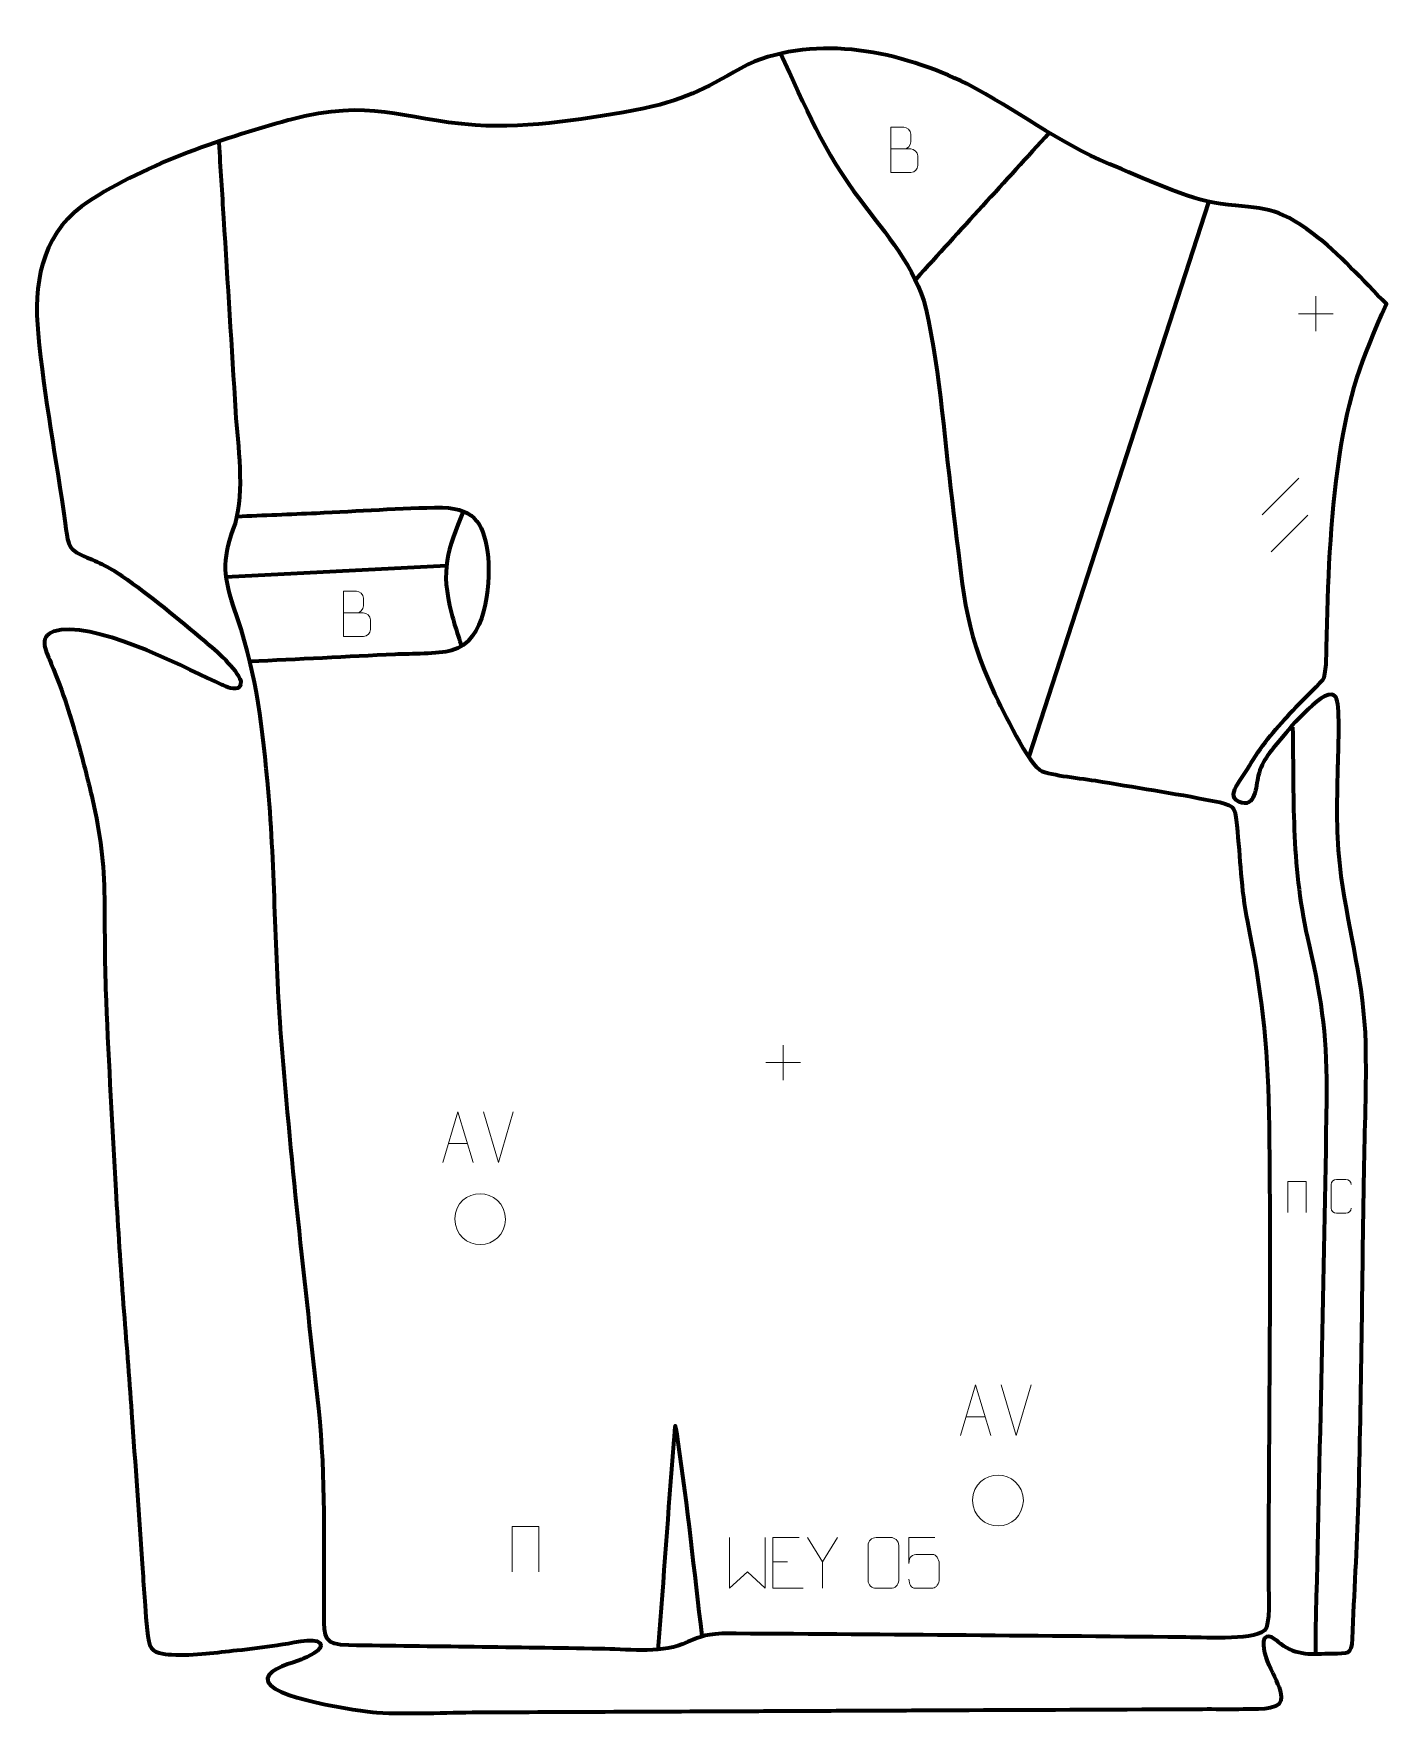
# Model space of a CAD drawing. Header units: millimetres. Extents: x 990 to 1656, y -19 to 809.
import ezdxf

# ---------------------------------------------------------------- set-up
doc = ezdxf.new("R2010")
doc.units = ezdxf.units.MM
doc.header["$MEASUREMENT"] = 0
doc.layers.add('layer 2', color=7, linetype='Continuous')
doc.layers.add('layer 3', color=7, linetype='Continuous')

msp = doc.modelspace()

# ---------------------------------------------------------------- linework, layer by layer
at = {"layer": 'layer 2', "color": 142, "lineweight": 158}
for points, knots in [([(1357.6798, 799.5399), (1370.4217, 772.3975), (1378.901, 750.9203), (1397.4045, 726.5351), (1397.4045, 726.5351), (1409.5328, 710.5548), (1424.7012, 693.2913), (1429.471, 673.4244), (1429.471, 673.4244), (1436.8043, 640.7588), (1438.8498, 605.725), (1443.1861, 572.3886), (1443.1861, 572.3886), (1447.5891, 537.962), (1447.8427, 516.125), (1463.3914, 483.6932), (1463.3914, 483.6932), (1466.824, 476.613), (1480.4793, 447.775), (1486.657, 445.5442), (1486.657, 445.5442), (1494.3846, 442.9375), (1507.7815, 441.8451), (1516.4558, 440.3348), (1516.4558, 440.3348), (1535.5713, 437.0477), (1555.3692, 434.1636), (1574.2878, 430.1878), (1574.2878, 430.1878), (1582.2996, 428.3994), (1581.5607, 427.0115), (1582.6186, 418.8905), (1582.6186, 418.8905), (1584.516, 402.4101), (1584.4898, 387.8591), (1587.9227, 371.2905), (1587.9227, 371.2905), (1594.7129, 338.1775), (1597.8284, 311.1562), (1598.4458, 277.3324), (1598.4458, 277.3324), (1599.6984, 199.9603), (1598.2454, 122.3754), (1598.272, 44.9597), (1598.272, 44.9597), (1598.3196, 40.6865), (1599.2245, 24.7605), (1596.3188, 22.2327), (1596.3188, 22.2327), (1589.6875, 17.1571), (1565.0205, 18.9338), (1555.7206, 19.0037), (1555.7206, 19.0037), (1480.1335, 19.5747), (1404.548, 20.4936), (1328.9589, 20.7576), (1328.9589, 20.7576), (1319.5738, 20.3391), (1317.6325, 18.8873), (1309.5736, 15.505), (1309.5736, 15.505), (1298.0612, 10.9378), (1281.4596, 13.0797), (1268.9554, 13.2763), (1268.9554, 13.2763), (1227.7184, 13.9203), (1186.4795, 14.4464), (1145.241, 14.9973), (1145.241, 14.9973), (1132.8509, 15.1629), (1133.3011, 18.7924), (1133.1473, 29.9094), (1133.1473, 29.9094), (1132.885, 64.4227), (1134.1903, 97.0137), (1130.4429, 131.5596), (1130.4429, 131.5596), (1123.7249, 193.6146), (1116.3774, 256.2598), (1111.6875, 318.4685), (1111.6875, 318.4685), (1108.6074, 359.325), (1109.1017, 399.8263), (1105.2001, 440.83), (1105.2001, 440.83), (1102.1486, 473.1595), (1099.2834, 495.6569), (1088.5249, 526.691), (1088.5249, 526.691), (1083.0669, 543.5555), (1083.2081, 550.9409), (1089.3823, 567.5147), (1089.3823, 567.5147), (1094.218, 583.8852), (1090.6998, 605.4477), (1089.6388, 622.5659), (1089.6388, 622.5659), (1087.6696, 654.3349), (1085.6948, 686.1035), (1083.7199, 717.8721), (1083.7199, 717.8721), (1082.9497, 730.2618), (1082.1795, 742.6516), (1081.4095, 755.0414)], [0, 0, 0, 0, 0.03703704, 0.03703704, 0.03703704, 0.03703704, 0.07407407, 0.07407407, 0.07407407, 0.07407407, 0.11111111, 0.11111111, 0.11111111, 0.11111111, 0.14814815, 0.14814815, 0.14814815, 0.14814815, 0.18518519, 0.18518519, 0.18518519, 0.18518519, 0.22222222, 0.22222222, 0.22222222, 0.22222222, 0.25925926, 0.25925926, 0.25925926, 0.25925926, 0.2962963, 0.2962963, 0.2962963, 0.2962963, 0.33333333, 0.33333333, 0.33333333, 0.33333333, 0.37037037, 0.37037037, 0.37037037, 0.37037037, 0.40740741, 0.40740741, 0.40740741, 0.40740741, 0.44444444, 0.44444444, 0.44444444, 0.44444444, 0.48148148, 0.48148148, 0.48148148, 0.48148148, 0.51851852, 0.51851852, 0.51851852, 0.51851852, 0.55555556, 0.55555556, 0.55555556, 0.55555556, 0.59259259, 0.59259259, 0.59259259, 0.59259259, 0.62962963, 0.62962963, 0.62962963, 0.62962963, 0.66666667, 0.66666667, 0.66666667, 0.66666667, 0.7037037, 0.7037037, 0.7037037, 0.7037037, 0.74074074, 0.74074074, 0.74074074, 0.74074074, 0.77777778, 0.77777778, 0.77777778, 0.77777778, 0.81481481, 0.81481481, 0.81481481, 0.81481481, 0.85185185, 0.85185185, 0.85185185, 0.85185185, 0.88888889, 0.88888889, 0.88888889, 0.88888889, 0.92592593, 0.92592593, 0.92592593, 0.92592593, 1, 1, 1, 1]), ([(1090.2811, 571.0364), (1103.0238, 571.5866), (1116.5446, 572.1158), (1129.2868, 572.6782), (1129.2868, 572.6782), (1149.8461, 573.5855), (1170.8176, 575.2626), (1191.3529, 575.3757), (1191.3529, 575.3757), (1208.2738, 574.6903), (1212.2115, 566.4991), (1213.8547, 550.7788), (1213.8547, 550.7788), (1214.8291, 536.4996), (1212.9589, 509.3499), (1195.9373, 504.976), (1195.9373, 504.976), (1188.7966, 503.1411), (1176.0298, 503.3972), (1168.1286, 503.0174), (1168.1286, 503.0174), (1144.7033, 501.8912), (1119.9813, 500.6457), (1096.5577, 499.4848)], [0, 0, 0, 0, 0.14285714, 0.14285714, 0.14285714, 0.14285714, 0.28571429, 0.28571429, 0.28571429, 0.28571429, 0.42857143, 0.42857143, 0.42857143, 0.42857143, 0.57142857, 0.57142857, 0.57142857, 0.57142857, 0.71428571, 0.71428571, 0.71428571, 0.71428571, 1, 1, 1, 1]), ([(1201.7688, 573.8046), (1193.7424, 554.1047), (1190.2917, 544.8361), (1195.8508, 523.2108), (1195.8508, 523.2108), (1196.8083, 519.4856), (1197.9566, 515.8288), (1199.1313, 512.1681), (1199.1313, 512.1681), (1199.7303, 510.3243), (1200.3123, 508.4895), (1200.8757, 506.6343)], [0, 0, 0, 0, 0.25, 0.25, 0.25, 0.25, 0.5, 0.5, 0.5, 0.5, 1, 1, 1, 1]), ([(1610.1861, 467.2755), (1610.81, 428.7893), (1609.3588, 398.1284), (1618.251, 359.8885), (1618.251, 359.8885), (1624.911, 331.0739), (1627.2018, 313.0703), (1626.8175, 283.3965), (1626.8175, 283.3965), (1625.6433, 196.3928), (1623.3248, 109.4965), (1621.489, 22.5169), (1621.489, 22.5169), (1621.4083, 18.6942), (1621.3625, 14.8847), (1621.3652, 11.0611)], [0, 0, 0, 0, 0.2, 0.2, 0.2, 0.2, 0.4, 0.4, 0.4, 0.4, 0.6, 0.6, 0.6, 0.6, 1, 1, 1, 1]), ([(1319.3436, 19.6364), (1315.4326, 51.354), (1312.1866, 83.5235), (1307.5495, 115.103), (1307.5495, 115.103), (1305.7157, 127.5913), (1306.0462, 124.3447), (1305.2329, 114.2659), (1305.2329, 114.2659), (1302.557, 81.106), (1300.2483, 47.9085), (1297.7024, 14.7385), (1297.7024, 14.7385), (1297.7024, 14.7385), (1297.556, 12.8443), (1297.556, 12.8443)], [0, 0, 0, 0, 0.2, 0.2, 0.2, 0.2, 0.4, 0.4, 0.4, 0.4, 0.6, 0.6, 0.6, 0.6, 1, 1, 1, 1])]:
    msp.add_open_spline(points, degree=3, knots=knots, dxfattribs=at)
at = {"layer": 'layer 2', "color": 142, "lineweight": 9}
for points, knots in [([(1412.2644, 751.9934), (1415.5239, 751.9938), (1418.7838, 751.9938), (1422.044, 751.9934), (1422.044, 751.9934), (1423.8136, 751.9779), (1425.5368, 750.4226), (1425.5368, 748.5866), (1425.5368, 748.5866), (1425.5365, 747.5756), (1425.5365, 744.8439), (1425.5368, 743.8326), (1425.5368, 743.8326), (1425.5526, 742.1683), (1424.1711, 740.3642), (1422.0915, 740.3793), (1422.0915, 740.3793), (1418.8309, 740.3797), (1415.5707, 740.3797), (1412.3108, 740.3793), (1412.3108, 740.3793), (1412.3108, 747.831), (1412.3108, 755.2822), (1412.3108, 762.7332), (1412.3108, 762.7332), (1414.4373, 762.7332), (1416.5641, 762.7332), (1418.6909, 762.7332), (1418.6909, 762.7332), (1420.1966, 762.749), (1422.075, 761.0375), (1422.0908, 759.2795), (1422.0908, 759.2795), (1422.0904, 757.4287), (1422.0904, 757.2979), (1422.0908, 755.4467), (1422.0908, 755.4467), (1422.1063, 753.5959), (1420.445, 751.9779), (1418.6444, 751.9934)], [0, 0, 0, 0, 0.09090909, 0.09090909, 0.09090909, 0.09090909, 0.18181818, 0.18181818, 0.18181818, 0.18181818, 0.27272727, 0.27272727, 0.27272727, 0.27272727, 0.36363636, 0.36363636, 0.36363636, 0.36363636, 0.45454545, 0.45454545, 0.45454545, 0.45454545, 0.54545455, 0.54545455, 0.54545455, 0.54545455, 0.63636364, 0.63636364, 0.63636364, 0.63636364, 0.72727273, 0.72727273, 0.72727273, 0.72727273, 0.81818182, 0.81818182, 0.81818182, 0.81818182, 1, 1, 1, 1]), ([(1142.614, 523.4786), (1145.8735, 523.479), (1149.1334, 523.479), (1152.3936, 523.4786), (1152.3936, 523.4786), (1154.1633, 523.4632), (1155.8864, 521.9079), (1155.8864, 520.0718), (1155.8864, 520.0718), (1155.8861, 519.0609), (1155.8861, 516.3291), (1155.8864, 515.3178), (1155.8864, 515.3178), (1155.9023, 513.6535), (1154.5208, 511.8494), (1152.4411, 511.8645), (1152.4411, 511.8645), (1149.1806, 511.8649), (1145.9203, 511.8649), (1142.6605, 511.8645), (1142.6605, 511.8645), (1142.6605, 519.3162), (1142.6605, 526.7675), (1142.6605, 534.2184), (1142.6605, 534.2184), (1144.7869, 534.2184), (1146.9137, 534.2184), (1149.0405, 534.2184), (1149.0405, 534.2184), (1150.5462, 534.2342), (1152.4246, 532.5227), (1152.4404, 530.7648), (1152.4404, 530.7648), (1152.4401, 528.9139), (1152.4401, 528.7831), (1152.4404, 526.9319), (1152.4404, 526.9319), (1152.4559, 525.0811), (1150.7947, 523.4632), (1148.9941, 523.4786)], [0, 0, 0, 0, 0.09090909, 0.09090909, 0.09090909, 0.09090909, 0.18181818, 0.18181818, 0.18181818, 0.18181818, 0.27272727, 0.27272727, 0.27272727, 0.27272727, 0.36363636, 0.36363636, 0.36363636, 0.36363636, 0.45454545, 0.45454545, 0.45454545, 0.45454545, 0.54545455, 0.54545455, 0.54545455, 0.54545455, 0.63636364, 0.63636364, 0.63636364, 0.63636364, 0.72727273, 0.72727273, 0.72727273, 0.72727273, 0.81818182, 0.81818182, 0.81818182, 0.81818182, 1, 1, 1, 1]), ([(1191.5787, 252.8283), (1191.5787, 252.8283), (1198.9508, 277.7858), (1198.9508, 277.7858), (1198.9508, 277.7858), (1198.9508, 277.7858), (1206.522, 252.8283), (1206.522, 252.8283)], [0, 0, 0, 0, 0.33333333, 0.33333333, 0.33333333, 0.33333333, 1, 1, 1, 1]), ([(1607.8718, 228.1847), (1607.8718, 228.1847), (1607.8718, 243.4067), (1607.8718, 243.4067), (1607.8718, 243.4067), (1607.8718, 243.4067), (1616.8063, 243.4067), (1616.8063, 243.4067), (1616.8063, 243.4067), (1616.8063, 243.4067), (1616.8063, 228.1847), (1616.8063, 228.1847)], [0, 0, 0, 0, 0.25, 0.25, 0.25, 0.25, 0.5, 0.5, 0.5, 0.5, 1, 1, 1, 1]), ([(1639.0507, 230.3681), (1638.9574, 228.8171), (1637.8378, 227.8293), (1636.404, 227.8221), (1636.404, 227.8221), (1634.8473, 227.8224), (1633.2906, 227.8224), (1631.7341, 227.8221), (1631.7341, 227.8221), (1630.449, 227.7518), (1629.1325, 229.0098), (1629.14, 230.3565), (1629.14, 230.3565), (1629.1402, 234.2084), (1629.1402, 238.0601), (1629.14, 241.9116), (1629.14, 241.9116), (1629.1428, 243.3389), (1630.3089, 244.4867), (1631.7457, 244.4776), (1631.7457, 244.4776), (1633.2983, 244.4776), (1634.8512, 244.4776), (1636.404, 244.4776), (1636.404, 244.4776), (1637.7035, 244.5013), (1639.0329, 243.5056), (1639.0507, 241.8783)], [0, 0, 0, 0, 0.125, 0.125, 0.125, 0.125, 0.25, 0.25, 0.25, 0.25, 0.375, 0.375, 0.375, 0.375, 0.5, 0.5, 0.5, 0.5, 0.625, 0.625, 0.625, 0.625, 0.75, 0.75, 0.75, 0.75, 1, 1, 1, 1]), ([(1197.4541, 225.0237), (1197.5383, 232.9302), (1203.8179, 237.5094), (1209.9561, 237.394), (1209.9561, 237.394), (1216.0944, 237.5094), (1222.3739, 232.6713), (1222.4581, 224.7649), (1222.4581, 224.7649), (1222.0173, 217.2288), (1216.7285, 212.4296), (1209.9561, 212.3946), (1209.9561, 212.3946), (1203.8179, 212.2791), (1197.5383, 217.1172), (1197.4541, 225.0237)], [0, 0, 0, 0, 0.2, 0.2, 0.2, 0.2, 0.4, 0.4, 0.4, 0.4, 0.6, 0.6, 0.6, 0.6, 1, 1, 1, 1]), ([(1446.6453, 118.3037), (1446.6453, 118.3037), (1454.0175, 143.2612), (1454.0175, 143.2612), (1454.0175, 143.2612), (1454.0175, 143.2612), (1461.5887, 118.3037), (1461.5887, 118.3037)], [0, 0, 0, 0, 0.33333333, 0.33333333, 0.33333333, 0.33333333, 1, 1, 1, 1]), ([(1452.5532, 86.4479), (1452.6374, 94.3544), (1458.9169, 98.9337), (1465.0552, 98.8182), (1465.0552, 98.8182), (1471.1934, 98.9337), (1477.473, 94.0956), (1477.5572, 86.1891), (1477.5572, 86.1891), (1477.1163, 78.653), (1471.8276, 73.8538), (1465.0552, 73.8188), (1465.0552, 73.8188), (1458.9169, 73.7033), (1452.6374, 78.5414), (1452.5532, 86.4479)], [0, 0, 0, 0, 0.2, 0.2, 0.2, 0.2, 0.4, 0.4, 0.4, 0.4, 0.6, 0.6, 0.6, 0.6, 1, 1, 1, 1]), ([(1225.6896, 51.1483), (1225.6896, 51.1483), (1225.6896, 73.5022), (1225.6896, 73.5022), (1225.6896, 73.5022), (1225.6896, 73.5022), (1238.81, 73.5022), (1238.81, 73.5022), (1238.81, 73.5022), (1238.81, 73.5022), (1238.81, 51.1483), (1238.81, 51.1483)], [0, 0, 0, 0, 0.25, 0.25, 0.25, 0.25, 0.5, 0.5, 0.5, 0.5, 1, 1, 1, 1]), ([(1332.7502, 68.059), (1332.7502, 68.059), (1332.7502, 43.097), (1332.7502, 43.097), (1332.7502, 43.097), (1332.7502, 43.097), (1341.5943, 51.163), (1341.5943, 51.163), (1341.5943, 51.163), (1341.5943, 51.163), (1350.4381, 43.0976), (1350.4381, 43.0976), (1350.4381, 43.0976), (1350.4381, 43.0976), (1350.4381, 68.059), (1350.4381, 68.059)], [0, 0, 0, 0, 0.2, 0.2, 0.2, 0.2, 0.4, 0.4, 0.4, 0.4, 0.6, 0.6, 0.6, 0.6, 1, 1, 1, 1]), ([(1367.0392, 68.0568), (1367.0392, 68.0568), (1354.1632, 68.0568), (1354.1632, 68.0568), (1354.1632, 68.0568), (1354.1632, 68.0568), (1354.1632, 43.0992), (1354.1632, 43.0992), (1354.1632, 43.0992), (1354.1632, 43.0992), (1369.0314, 43.0992), (1369.0314, 43.0992)], [0, 0, 0, 0, 0.25, 0.25, 0.25, 0.25, 0.5, 0.5, 0.5, 0.5, 1, 1, 1, 1]), ([(1385.9229, 68.0568), (1385.9229, 68.0568), (1378.5993, 56.1562), (1378.5993, 56.1562), (1378.5993, 56.1562), (1378.5993, 56.1562), (1378.6, 43.0992), (1378.6, 43.0992)], [0, 0, 0, 0, 0.33333333, 0.33333333, 0.33333333, 0.33333333, 1, 1, 1, 1]), ([(1405.0235, 68.0793), (1407.39, 68.0793), (1409.7569, 68.0793), (1412.1238, 68.0793), (1412.1238, 68.0793), (1414.1046, 68.1149), (1416.1309, 66.6204), (1416.158, 64.1779), (1416.158, 64.1779), (1416.1576, 58.4196), (1416.1576, 52.6609), (1416.158, 46.9018), (1416.158, 46.9018), (1416.0158, 44.5737), (1414.3092, 43.0912), (1412.1238, 43.0804), (1412.1238, 43.0804), (1409.751, 43.0808), (1407.3782, 43.0808), (1405.0058, 43.0804), (1405.0058, 43.0804), (1403.047, 42.9748), (1401.0403, 44.8631), (1401.0517, 46.8843), (1401.0517, 46.8843), (1401.0521, 52.6659), (1401.0521, 58.447), (1401.0517, 64.2278), (1401.0517, 64.2278), (1401.056, 66.3702), (1402.8333, 68.0929), (1405.0235, 68.0793)], [0, 0, 0, 0, 0.11111111, 0.11111111, 0.11111111, 0.11111111, 0.22222222, 0.22222222, 0.22222222, 0.22222222, 0.33333333, 0.33333333, 0.33333333, 0.33333333, 0.44444444, 0.44444444, 0.44444444, 0.44444444, 0.55555556, 0.55555556, 0.55555556, 0.55555556, 0.66666667, 0.66666667, 0.66666667, 0.66666667, 0.77777778, 0.77777778, 0.77777778, 0.77777778, 1, 1, 1, 1]), ([(1434.0029, 68.0348), (1434.0029, 68.0348), (1421.1492, 68.0348), (1421.1492, 68.0348), (1421.1492, 68.0348), (1421.1495, 63.8035), (1421.1495, 59.5719), (1421.1492, 55.3401), (1421.1492, 55.3401), (1421.1489, 58.6507), (1422.7801, 59.7227), (1425.5926, 59.7832), (1425.5926, 59.7832), (1428.0325, 59.7835), (1430.4725, 59.7835), (1432.9121, 59.7832), (1432.9121, 59.7832), (1434.5621, 59.79), (1436.0373, 57.4091), (1436.0658, 55.3401), (1436.0658, 55.3401), (1436.0655, 52.7523), (1436.0655, 50.1643), (1436.0658, 47.5763), (1436.0658, 47.5763), (1436.1119, 45.6165), (1434.6124, 43.1798), (1432.9861, 43.1214), (1432.9861, 43.1214), (1431.0293, 43.1217), (1426.1336, 43.1217), (1424.1762, 43.1214), (1424.1762, 43.1214), (1422.3305, 43.1125), (1421.2232, 45.0776), (1421.2024, 47.6292)], [0, 0, 0, 0, 0.1, 0.1, 0.1, 0.1, 0.2, 0.2, 0.2, 0.2, 0.3, 0.3, 0.3, 0.3, 0.4, 0.4, 0.4, 0.4, 0.5, 0.5, 0.5, 0.5, 0.6, 0.6, 0.6, 0.6, 0.7, 0.7, 0.7, 0.7, 0.8, 0.8, 0.8, 0.8, 1, 1, 1, 1])]:
    msp.add_open_spline(points, degree=3, knots=knots, dxfattribs=at)
at = {"layer": 'layer 2', "color": 142, "lineweight": 158}
for points in [[(1490.3172, 759.9309), (1468.3757, 735.8758), (1446.4344, 711.8208), (1424.493, 687.7657)], [(1568.6748, 725.7966), (1568.6748, 725.7966), (1480.2103, 452.7608), (1480.2103, 452.7608)], [(1193.3133, 546.5997), (1193.3133, 546.5997), (1084.765, 541.119), (1084.765, 541.119)]]:
    msp.add_open_spline(points, degree=3, dxfattribs=at)
at = {"layer": 'layer 2', "color": 142, "lineweight": 9}
for points in [[(1621.5917, 679.4218), (1621.5917, 679.4218), (1621.5917, 662.2662), (1621.5917, 662.2662)], [(1613.0139, 670.844), (1613.0139, 670.844), (1630.1695, 670.844), (1630.1695, 670.844)], [(1595.1231, 571.8425), (1595.1231, 571.8425), (1613.1692, 589.8886), (1613.1692, 589.8886)], [(1595.1231, 571.8425), (1595.1231, 571.8425), (1613.1692, 589.8886), (1613.1692, 589.8886)], [(1599.6752, 553.5289), (1599.6752, 553.5289), (1617.7213, 571.575), (1617.7213, 571.575)], [(1599.6752, 553.5289), (1599.6752, 553.5289), (1617.7213, 571.575), (1617.7213, 571.575)], [(1359.237, 310.5726), (1359.237, 310.5726), (1359.237, 293.4171), (1359.237, 293.4171)], [(1350.6592, 301.9948), (1350.6592, 301.9948), (1367.8148, 301.9948), (1367.8148, 301.9948)], [(1218.9426, 252.8211), (1218.9426, 252.8211), (1211.6196, 277.7786), (1211.6196, 277.7786)], [(1226.2656, 277.7786), (1226.2656, 277.7786), (1218.9426, 252.8211), (1218.9426, 252.8211)], [(1194.3017, 262.0792), (1194.3017, 262.0792), (1203.799, 262.0792), (1203.799, 262.0792)], [(1474.0092, 118.2964), (1474.0092, 118.2964), (1466.6863, 143.254), (1466.6863, 143.254)], [(1481.3322, 143.254), (1481.3322, 143.254), (1474.0093, 118.2964), (1474.0093, 118.2964)], [(1449.3684, 127.5546), (1449.3684, 127.5546), (1458.8656, 127.5546), (1458.8656, 127.5546)], [(1378.5993, 56.1562), (1378.5993, 56.1562), (1371.2773, 68.0568), (1371.2773, 68.0568)], [(1354.1632, 56.1752), (1354.1632, 56.1752), (1361.3324, 56.1752), (1361.3324, 56.1752)]]:
    msp.add_open_spline(points, degree=3, dxfattribs=at)
at = {"layer": 'layer 3', "color": 242, "lineweight": 158}
msp.add_open_spline([(1631.8355, 481.1654), (1633.626, 476.194), (1632.6847, 454.5489), (1632.5149, 448.0552), (1632.5149, 448.0552), (1632.4804, 446.5966), (1632.443, 445.1381), (1632.4066, 443.6796), (1632.4066, 443.6796), (1631.9657, 425.7949), (1631.7418, 411.7748), (1634.124, 393.8562), (1634.124, 393.8562), (1638.0242, 365.4382), (1645.5079, 340.72), (1646.1929, 311.4558), (1646.1929, 311.4558), (1646.6809, 290.6087), (1645.7121, 268.8775), (1645.3615, 247.9332), (1645.3615, 247.9332), (1644.4573, 193.6821), (1644.09, 139.2277), (1642.6168, 85.0109), (1642.6168, 85.0109), (1641.9338, 62.7093), (1640.4919, 40.5172), (1639.6579, 18.25), (1639.6579, 18.25), (1639.2175, 10.0764), (1637.5724, 11.1631), (1629.6097, 11.0036), (1629.6097, 11.0036), (1620.2234, 10.7522), (1611.9912, 9.6831), (1604.1679, 15.837), (1604.1679, 15.837), (1602.1269, 17.4424), (1597.0703, 22.5414), (1595.9726, 17.0799), (1595.9726, 17.0799), (1594.9569, 6.8047), (1605.9011, -4.6746), (1604.5452, -11.9532), (1604.5452, -11.9532), (1603.5968, -17.0452), (1590.1409, -16.3044), (1585.8342, -16.3651), (1585.8342, -16.3651), (1579.9144, -16.4485), (1573.9902, -16.3643), (1568.0694, -16.3679), (1568.0694, -16.3679), (1562.0398, -16.395), (1556.0103, -16.4221), (1549.9807, -16.4492), (1549.9807, -16.4492), (1512.2168, -16.6187), (1474.4528, -16.7883), (1436.6889, -16.9578), (1436.6889, -16.9578), (1430.3419, -16.9863), (1423.995, -17.0149), (1417.6481, -17.0434), (1417.6481, -17.0434), (1411.6186, -17.0705), (1405.5891, -17.0975), (1399.5595, -17.1246), (1399.5595, -17.1246), (1386.8657, -17.1816), (1374.172, -17.2386), (1361.4782, -17.2956), (1361.4782, -17.2956), (1355.1314, -17.3241), (1348.7845, -17.3526), (1342.4375, -17.381), (1342.4375, -17.381), (1298.0094, -17.5805), (1253.5812, -17.7801), (1209.1529, -17.9795), (1209.1529, -17.9795), (1192.8321, -18.085), (1175.0765, -19.0257), (1158.9247, -18.0834), (1158.9247, -18.0834), (1151.4159, -17.4371), (1103.9688, -10.9466), (1105.1472, -1.3559), (1105.1472, -1.3559), (1105.7218, 3.3205), (1118.0791, 6.5093), (1121.9886, 8.0698), (1121.9886, 8.0698), (1123.8908, 8.8291), (1133.541, 12.812), (1131.0797, 16.1933), (1131.0797, 16.1933), (1128.9797, 19.0783), (1114.6358, 15.7299), (1110.8807, 15.1567), (1110.8807, 15.1567), (1110.8807, 15.1567), (1109.9433, 15.0198), (1109.9433, 15.0198), (1109.9433, 15.0198), (1103.3879, 14.0624), (1096.8108, 13.2666), (1090.2231, 12.5662), (1090.2231, 12.5662), (1085.1434, 12.0182), (1080.0613, 11.4217), (1074.9706, 10.9896), (1074.9706, 10.9896), (1069.3961, 10.4946), (1063.5437, 10.0193), (1057.9607, 10.3973), (1057.9607, 10.3973), (1054.389, 10.6391), (1048.8205, 10.9534), (1047.3294, 14.8751), (1047.3294, 14.8751), (1045.8444, 19.3261), (1045.1023, 31.6556), (1044.7463, 36.6675), (1044.7463, 36.6675), (1044.3651, 42.0414), (1043.9903, 47.4157), (1043.6208, 52.7905), (1043.6208, 52.7905), (1041.8563, 78.4416), (1040.0804, 104.0919), (1038.272, 129.7399), (1038.272, 129.7399), (1037.0124, 147.4924), (1035.5713, 165.2286), (1034.1963, 182.9721), (1034.1963, 182.9721), (1032.7778, 201.6309), (1031.5697, 220.2979), (1030.4921, 238.9793), (1030.4921, 238.9793), (1028.7035, 270.0477), (1027.0596, 301.1226), (1025.6858, 332.2123), (1025.6858, 332.2123), (1025.0076, 349.1148), (1025.0377, 365.9725), (1024.9062, 382.8811), (1024.9062, 382.8811), (1024.6885, 400.0967), (1022.8882, 414.7989), (1019.0153, 431.5474), (1019.0153, 431.5474), (1018.0199, 435.8317), (1016.9809, 440.0969), (1015.8887, 444.3576), (1015.8887, 444.3576), (1013.006, 455.5779), (1009.9502, 466.796), (1006.4024, 477.8256), (1006.4024, 477.8256), (1004.1108, 484.8972), (1001.638, 491.4832), (998.7325, 498.3242), (998.7325, 498.3242), (996.4151, 503.7804), (991.888, 511.7065), (999.8871, 514.2847), (999.8871, 514.2847), (1018.5179, 520.2896), (1061.8192, 497.9957), (1079.3827, 489.6245), (1079.3827, 489.6245), (1081.1264, 488.7992), (1082.8621, 488.0152), (1084.6313, 487.2463), (1084.6313, 487.2463), (1087.4822, 486.0392), (1092.5416, 484.7612), (1092.0158, 489.8355), (1092.0158, 489.8355), (1090.2186, 495.9746), (1079.5508, 505.1302), (1074.3457, 509.5287), (1074.3457, 509.5287), (1061.5753, 520.3203), (1047.0923, 532.246), (1033.6279, 541.6513), (1033.6279, 541.6513), (1026.6011, 546.5597), (1021.1402, 548.7477), (1013.3811, 552.0163), (1013.3811, 552.0163), (1006.545, 554.8961), (1006.6429, 559.2731), (1005.6117, 567.7078), (1005.6117, 567.7078), (1001.2434, 598.8742), (995.1274, 629.8131), (992.201, 661.1623), (992.201, 661.1623), (990.0172, 684.8801), (993.3813, 708.4578), (1013.6153, 723.6815), (1013.6153, 723.6815), (1042.8457, 744.081), (1081.3464, 756.5218), (1115.4638, 766.1527), (1115.4638, 766.1527), (1115.4638, 766.1527), (1116.3352, 766.3963), (1116.3352, 766.3963), (1116.3352, 766.3963), (1156.9993, 776.8977), (1169.5479, 766.7677), (1207.5987, 763.6315), (1207.5987, 763.6315), (1234.7987, 762.0978), (1263.8755, 766.8413), (1290.5979, 771.8792), (1290.5979, 771.8792), (1313.4166, 776.876), (1322.0484, 782.7851), (1341.859, 793.6422), (1341.859, 793.6422), (1376.2687, 808.804), (1417.3307, 800.0761), (1449.829, 784.005), (1449.829, 784.005), (1474.2891, 771.3545), (1494.0673, 755.3232), (1520.0442, 744.5431), (1520.0442, 744.5431), (1535.2134, 738.2142), (1558.9514, 726.915), (1574.6496, 724.9507), (1574.6496, 724.9507), (1596.0011, 722.5334), (1601.875, 723.9622), (1620.3006, 710.2597), (1620.3006, 710.2597), (1632.9028, 700.8879), (1644.8785, 686.9363), (1656.3546, 675.7382), (1656.3546, 675.7382), (1643.9024, 647.3946), (1637.9077, 631.5069), (1633.1945, 600.4644), (1633.1945, 600.4644), (1628.6214, 568.482), (1627.5145, 538.5257), (1626.8574, 506.343), (1626.8574, 506.343), (1626.7901, 503.0482), (1626.9706, 492.9211), (1624.9742, 490.518), (1624.9742, 490.518), (1621.031, 485.913), (1616.0171, 481.6073), (1611.738, 477.0129), (1611.738, 477.0129), (1603.9966, 468.701), (1596.7685, 460.9051), (1590.7808, 451.1792), (1590.7808, 451.1792), (1588.214, 447.0098), (1585.7055, 443.1411), (1583.0776, 439.0493), (1583.0776, 439.0493), (1581.192, 436.1132), (1579.4325, 432.3382), (1583.7226, 430.4732), (1583.7226, 430.4732), (1592.0791, 426.8404), (1591.9439, 438.0034), (1593.2311, 443.2716), (1593.2311, 443.2716), (1595.1596, 451.1645), (1600.1396, 456.2493), (1605.1947, 462.3484), (1605.1947, 462.3484), (1607.8167, 465.512), (1627.3905, 489.3586), (1631.5466, 481.8151), (1631.5466, 481.8151), (1631.5466, 481.8151), (1631.8355, 481.1654), (1631.8355, 481.1654)], degree=3, knots=[0, 0, 0, 0, 0.01369863, 0.01369863, 0.01369863, 0.01369863, 0.02739726, 0.02739726, 0.02739726, 0.02739726, 0.04109589, 0.04109589, 0.04109589, 0.04109589, 0.05479452, 0.05479452, 0.05479452, 0.05479452, 0.06849315, 0.06849315, 0.06849315, 0.06849315, 0.08219178, 0.08219178, 0.08219178, 0.08219178, 0.09589041, 0.09589041, 0.09589041, 0.09589041, 0.10958904, 0.10958904, 0.10958904, 0.10958904, 0.12328767, 0.12328767, 0.12328767, 0.12328767, 0.1369863, 0.1369863, 0.1369863, 0.1369863, 0.15068493, 0.15068493, 0.15068493, 0.15068493, 0.16438356, 0.16438356, 0.16438356, 0.16438356, 0.17808219, 0.17808219, 0.17808219, 0.17808219, 0.19178082, 0.19178082, 0.19178082, 0.19178082, 0.20547945, 0.20547945, 0.20547945, 0.20547945, 0.21917808, 0.21917808, 0.21917808, 0.21917808, 0.23287671, 0.23287671, 0.23287671, 0.23287671, 0.24657534, 0.24657534, 0.24657534, 0.24657534, 0.26027397, 0.26027397, 0.26027397, 0.26027397, 0.2739726, 0.2739726, 0.2739726, 0.2739726, 0.28767123, 0.28767123, 0.28767123, 0.28767123, 0.30136986, 0.30136986, 0.30136986, 0.30136986, 0.31506849, 0.31506849, 0.31506849, 0.31506849, 0.32876712, 0.32876712, 0.32876712, 0.32876712, 0.34246575, 0.34246575, 0.34246575, 0.34246575, 0.35616438, 0.35616438, 0.35616438, 0.35616438, 0.36986301, 0.36986301, 0.36986301, 0.36986301, 0.38356164, 0.38356164, 0.38356164, 0.38356164, 0.39726027, 0.39726027, 0.39726027, 0.39726027, 0.4109589, 0.4109589, 0.4109589, 0.4109589, 0.42465753, 0.42465753, 0.42465753, 0.42465753, 0.43835616, 0.43835616, 0.43835616, 0.43835616, 0.45205479, 0.45205479, 0.45205479, 0.45205479, 0.46575342, 0.46575342, 0.46575342, 0.46575342, 0.47945205, 0.47945205, 0.47945205, 0.47945205, 0.49315068, 0.49315068, 0.49315068, 0.49315068, 0.50684932, 0.50684932, 0.50684932, 0.50684932, 0.52054795, 0.52054795, 0.52054795, 0.52054795, 0.53424658, 0.53424658, 0.53424658, 0.53424658, 0.54794521, 0.54794521, 0.54794521, 0.54794521, 0.56164384, 0.56164384, 0.56164384, 0.56164384, 0.57534247, 0.57534247, 0.57534247, 0.57534247, 0.5890411, 0.5890411, 0.5890411, 0.5890411, 0.60273973, 0.60273973, 0.60273973, 0.60273973, 0.61643836, 0.61643836, 0.61643836, 0.61643836, 0.63013699, 0.63013699, 0.63013699, 0.63013699, 0.64383562, 0.64383562, 0.64383562, 0.64383562, 0.65753425, 0.65753425, 0.65753425, 0.65753425, 0.67123288, 0.67123288, 0.67123288, 0.67123288, 0.68493151, 0.68493151, 0.68493151, 0.68493151, 0.69863014, 0.69863014, 0.69863014, 0.69863014, 0.71232877, 0.71232877, 0.71232877, 0.71232877, 0.7260274, 0.7260274, 0.7260274, 0.7260274, 0.73972603, 0.73972603, 0.73972603, 0.73972603, 0.75342466, 0.75342466, 0.75342466, 0.75342466, 0.76712329, 0.76712329, 0.76712329, 0.76712329, 0.78082192, 0.78082192, 0.78082192, 0.78082192, 0.79452055, 0.79452055, 0.79452055, 0.79452055, 0.80821918, 0.80821918, 0.80821918, 0.80821918, 0.82191781, 0.82191781, 0.82191781, 0.82191781, 0.83561644, 0.83561644, 0.83561644, 0.83561644, 0.84931507, 0.84931507, 0.84931507, 0.84931507, 0.8630137, 0.8630137, 0.8630137, 0.8630137, 0.87671233, 0.87671233, 0.87671233, 0.87671233, 0.89041096, 0.89041096, 0.89041096, 0.89041096, 0.90410959, 0.90410959, 0.90410959, 0.90410959, 0.91780822, 0.91780822, 0.91780822, 0.91780822, 0.93150685, 0.93150685, 0.93150685, 0.93150685, 0.94520548, 0.94520548, 0.94520548, 0.94520548, 0.95890411, 0.95890411, 0.95890411, 0.95890411, 0.97260274, 0.97260274, 0.97260274, 0.97260274, 1, 1, 1, 1], dxfattribs=at)

doc.saveas('drawing.dxf')
